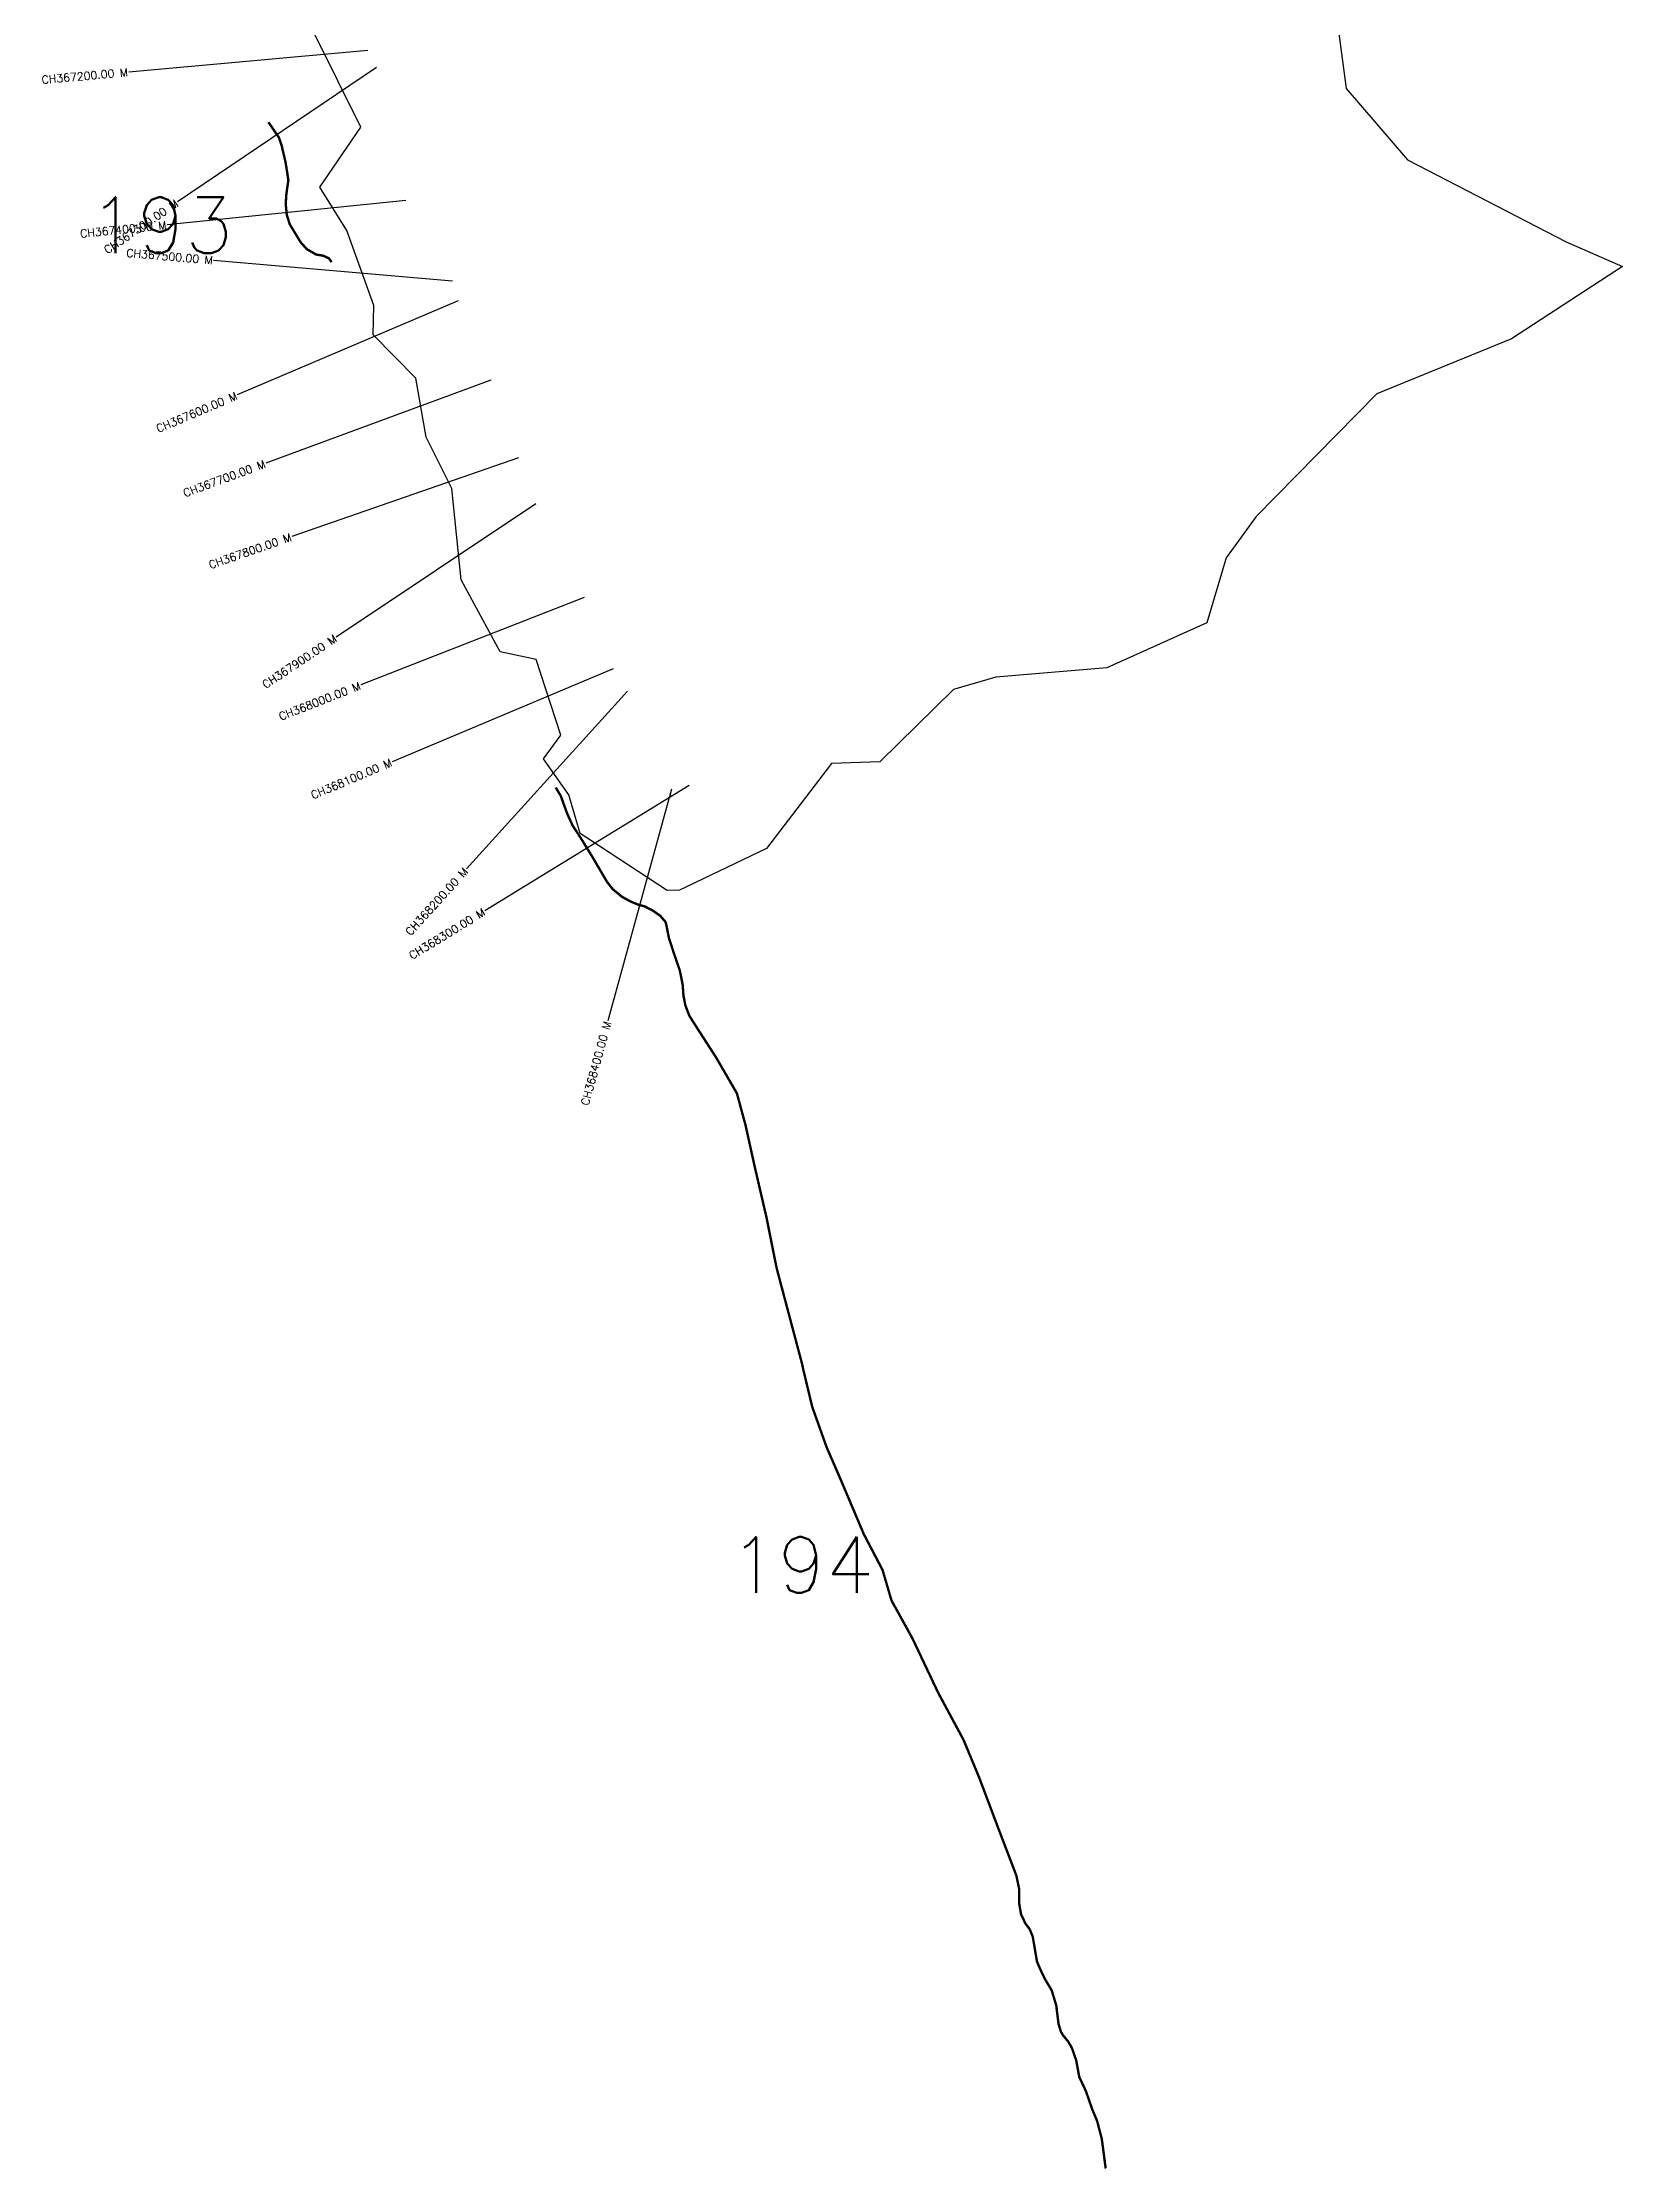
# Model space of a CAD drawing. Header units: metres. Extents: x 297192 to 300643, y 1966590 to 1972555.
# Drawn here: x 298667 to 300643, y 1966590 to 1969249 of the extents above; entities that cross this region are included whole.
import ezdxf
from ezdxf.enums import TextEntityAlignment as Align

# ---------------------------------------------------------------- set-up
doc = ezdxf.new("R2010")
doc.units = ezdxf.units.M
doc.header["$MEASUREMENT"] = 0
for name, color, linetype in [('CS', 134, 'Continuous'), ('CSMark', 6, 'Continuous'), ('NATURALLY PROTECTED', 3, 'Continuous')]:
    doc.layers.add(name, color=color, linetype=linetype)
doc.styles.get("Standard").update_dxf_attribs({"font": 'simplex.shx'})

msp = doc.modelspace()

# ---------------------------------------------------------------- linework, layer by layer
at = {"color": 6, "flags": 128}
msp.add_lwpolyline([(300279.1, 1969326.5), (300297.2, 1969191.5), (300373.8, 1969102.3), (300572.2, 1968999.9), (300642.6, 1968968.9), (300503.9, 1968878.5), (300335.6, 1968809.8), (300184.4, 1968656.4), (300146.8, 1968604.8), (300122.9, 1968523.5), (299997.8, 1968467.3), (299859, 1968455.7), (299805.9, 1968440.3), (299713.9, 1968349.8), (299653.5, 1968347.7), (299572.2, 1968241.4), (299463.3, 1968189.2), (299447.8, 1968188.8), (299339.2, 1968260), (299325, 1968308.4), (299293.3, 1968353.5), (299315, 1968383.1), (299284.2, 1968477.7), (299239, 1968487.2), (299190.4, 1968577.2), (299178.6, 1968691.4), (299146.5, 1968755.6), (299133.8, 1968829.5), (299080.4, 1968883.6), (299080.9, 1968920.3), (299047.2, 1969014.1), (299013.4, 1969068.2), (299065, 1969143.2), (299007.4, 1969258.7)], dxfattribs=at)
at = {"layer": 'CS'}
for p, q in [((299073.4, 1969238.7), (298774.6, 1969212)), ((299084.2, 1969217.8), (298835.7, 1969049.7)), ((299121.2, 1969051.3), (298822.7, 1969020.9)), ((299179.6, 1968950.6), (298880.7, 1968976.6)), ((299186.4, 1968925.8), (298910.3, 1968808.4)), ((299227.4, 1968826.6), (298945.9, 1968723)), ((299261.8, 1968729.8), (298978.4, 1968631.4)), ((299283.6, 1968672.2), (299034.1, 1968505.6)), ((299344.1, 1968555.3), (299064.8, 1968445.8)), ((299380.4, 1968466), (299103.9, 1968349.8)), ((299398.5, 1968438.1), (299196.8, 1968216)), ((299475.6, 1968320.1), (299219.7, 1968163.6)), ((299453.3, 1968315.4), (299373.7, 1968026.1))]:
    msp.add_line(p, q, dxfattribs=at)
at = {"layer": 'NATURALLY PROTECTED', "const_width": 3, "flags": 128}
for points in [[(298949.2, 1969149.3), (298949.9, 1969148.2), (298953.2, 1969143.6), (298962.3, 1969130.2), (298965.7, 1969120.4), (298970.7, 1969099.1), (298972.9, 1969085.3), (298974.2, 1969076.5), (298972.5, 1969065.6), (298971.5, 1969057.3), (298970.9, 1969046.8), (298972.2, 1969033.5), (298975.9, 1969021.7), (298989.4, 1968999.4), (298997.1, 1968990.7), (299008.8, 1968983.9), (299017.7, 1968982.4), (299024.9, 1968979.1), (299028.2, 1968974.3)], [(299308.2, 1968317.3), (299309.5, 1968316.1), (299314.8, 1968307.3), (299322.9, 1968284.9), (299329.9, 1968269.6), (299339, 1968255.9), (299355.4, 1968229.2), (299372.6, 1968199.8), (299379.9, 1968190.5), (299391.4, 1968181), (299401.4, 1968175.5), (299411, 1968171.4), (299419.8, 1968169), (299430.2, 1968163.6), (299439.3, 1968157.2), (299446, 1968149.4), (299447.4, 1968143.1), (299450.1, 1968129.5), (299456.2, 1968110.8), (299463.7, 1968088.9), (299467.3, 1968071.2), (299468.3, 1968057.3), (299470.7, 1968045.2), (299475.6, 1968032.4), (299486.1, 1968015.8), (299508.6, 1967981), (299535.1, 1967935.4), (299546, 1967895.2), (299557.6, 1967842.7), (299571.9, 1967781.2), (299584.9, 1967716.5), (299616.7, 1967596.8), (299618.2, 1967589.7), (299629.3, 1967543.5), (299647.3, 1967493), (299664.5, 1967453.5), (299693.8, 1967384.3), (299717.2, 1967339.7), (299728.5, 1967301.3), (299754.6, 1967254.1), (299786.7, 1967186.3), (299818.7, 1967126.8), (299838.2, 1967079.8), (299861.5, 1967018), (299877.9, 1966975.1), (299884.6, 1966957.6), (299888.2, 1966940.2), (299888.2, 1966922.2), (299890.5, 1966909), (299895.8, 1966897.9), (299901.4, 1966890.3), (299905.1, 1966881.1), (299907.3, 1966868.1), (299910.4, 1966850.1), (299913.9, 1966841.7), (299919.9, 1966829), (299928.9, 1966813.8), (299934.5, 1966795.1), (299937.3, 1966772.3), (299940.4, 1966762), (299943.3, 1966757.5), (299949.5, 1966749.9), (299954.1, 1966741.9), (299959.4, 1966726.7), (299963.3, 1966705.7), (299971.7, 1966687.8), (299979.4, 1966665.6), (299985.6, 1966650.7), (299991.4, 1966628.6), (299996.2, 1966592.3), (299996.7, 1966591.7)]]:
    msp.add_lwpolyline(points, dxfattribs=at)

# ---------------------------------------------------------------- texts
at = {"char_height": 70, "attachment_point": 1}
for s, insert in [('193', (298725, 1969055.7)), ('194', (299526.1, 1967380.9))]:
    msp.add_mtext_dynamic_manual_height_columns(s, width=95.172, gutter_width=1, heights=[0], dxfattribs=dict(at, insert=insert))
at = {"layer": 'CSMark'}
for s, rotation, p in [('CH367200.00 M', 5.1109, (298773.6, 1969211.9)), ('CH367300.00 M', 34.0725, (298834.9, 1969049.1)), ('CH367400.00 M', 5.8084, (298821.7, 1969020.8)), ('CH367500.00 M', 355.0423, (298879.7, 1968976.7)), ('CH367600.00 M', 23.0434, (298909.4, 1968808)), ('CH367700.00 M', 20.2134, (298944.9, 1968722.6)), ('CH367800.00 M', 19.1507, (298977.5, 1968631)), ('CH367900.00 M', 33.7217, (299033.2, 1968505.1)), ('CH368000.00 M', 21.4093, (299063.9, 1968445.4)), ('CH368100.00 M', 22.8016, (299103, 1968349.4)), ('CH368200.00 M', 47.7695, (299196.2, 1968215.2)), ('CH368300.00 M', 31.4447, (299218.8, 1968163)), ('CH368400.00 M', 74.6136, (299373.4, 1968025.2))]:
    msp.add_text(s, height=10, rotation=rotation, dxfattribs=at).set_placement(p, align=Align.MIDDLE_RIGHT)

doc.saveas('drawing.dxf')
